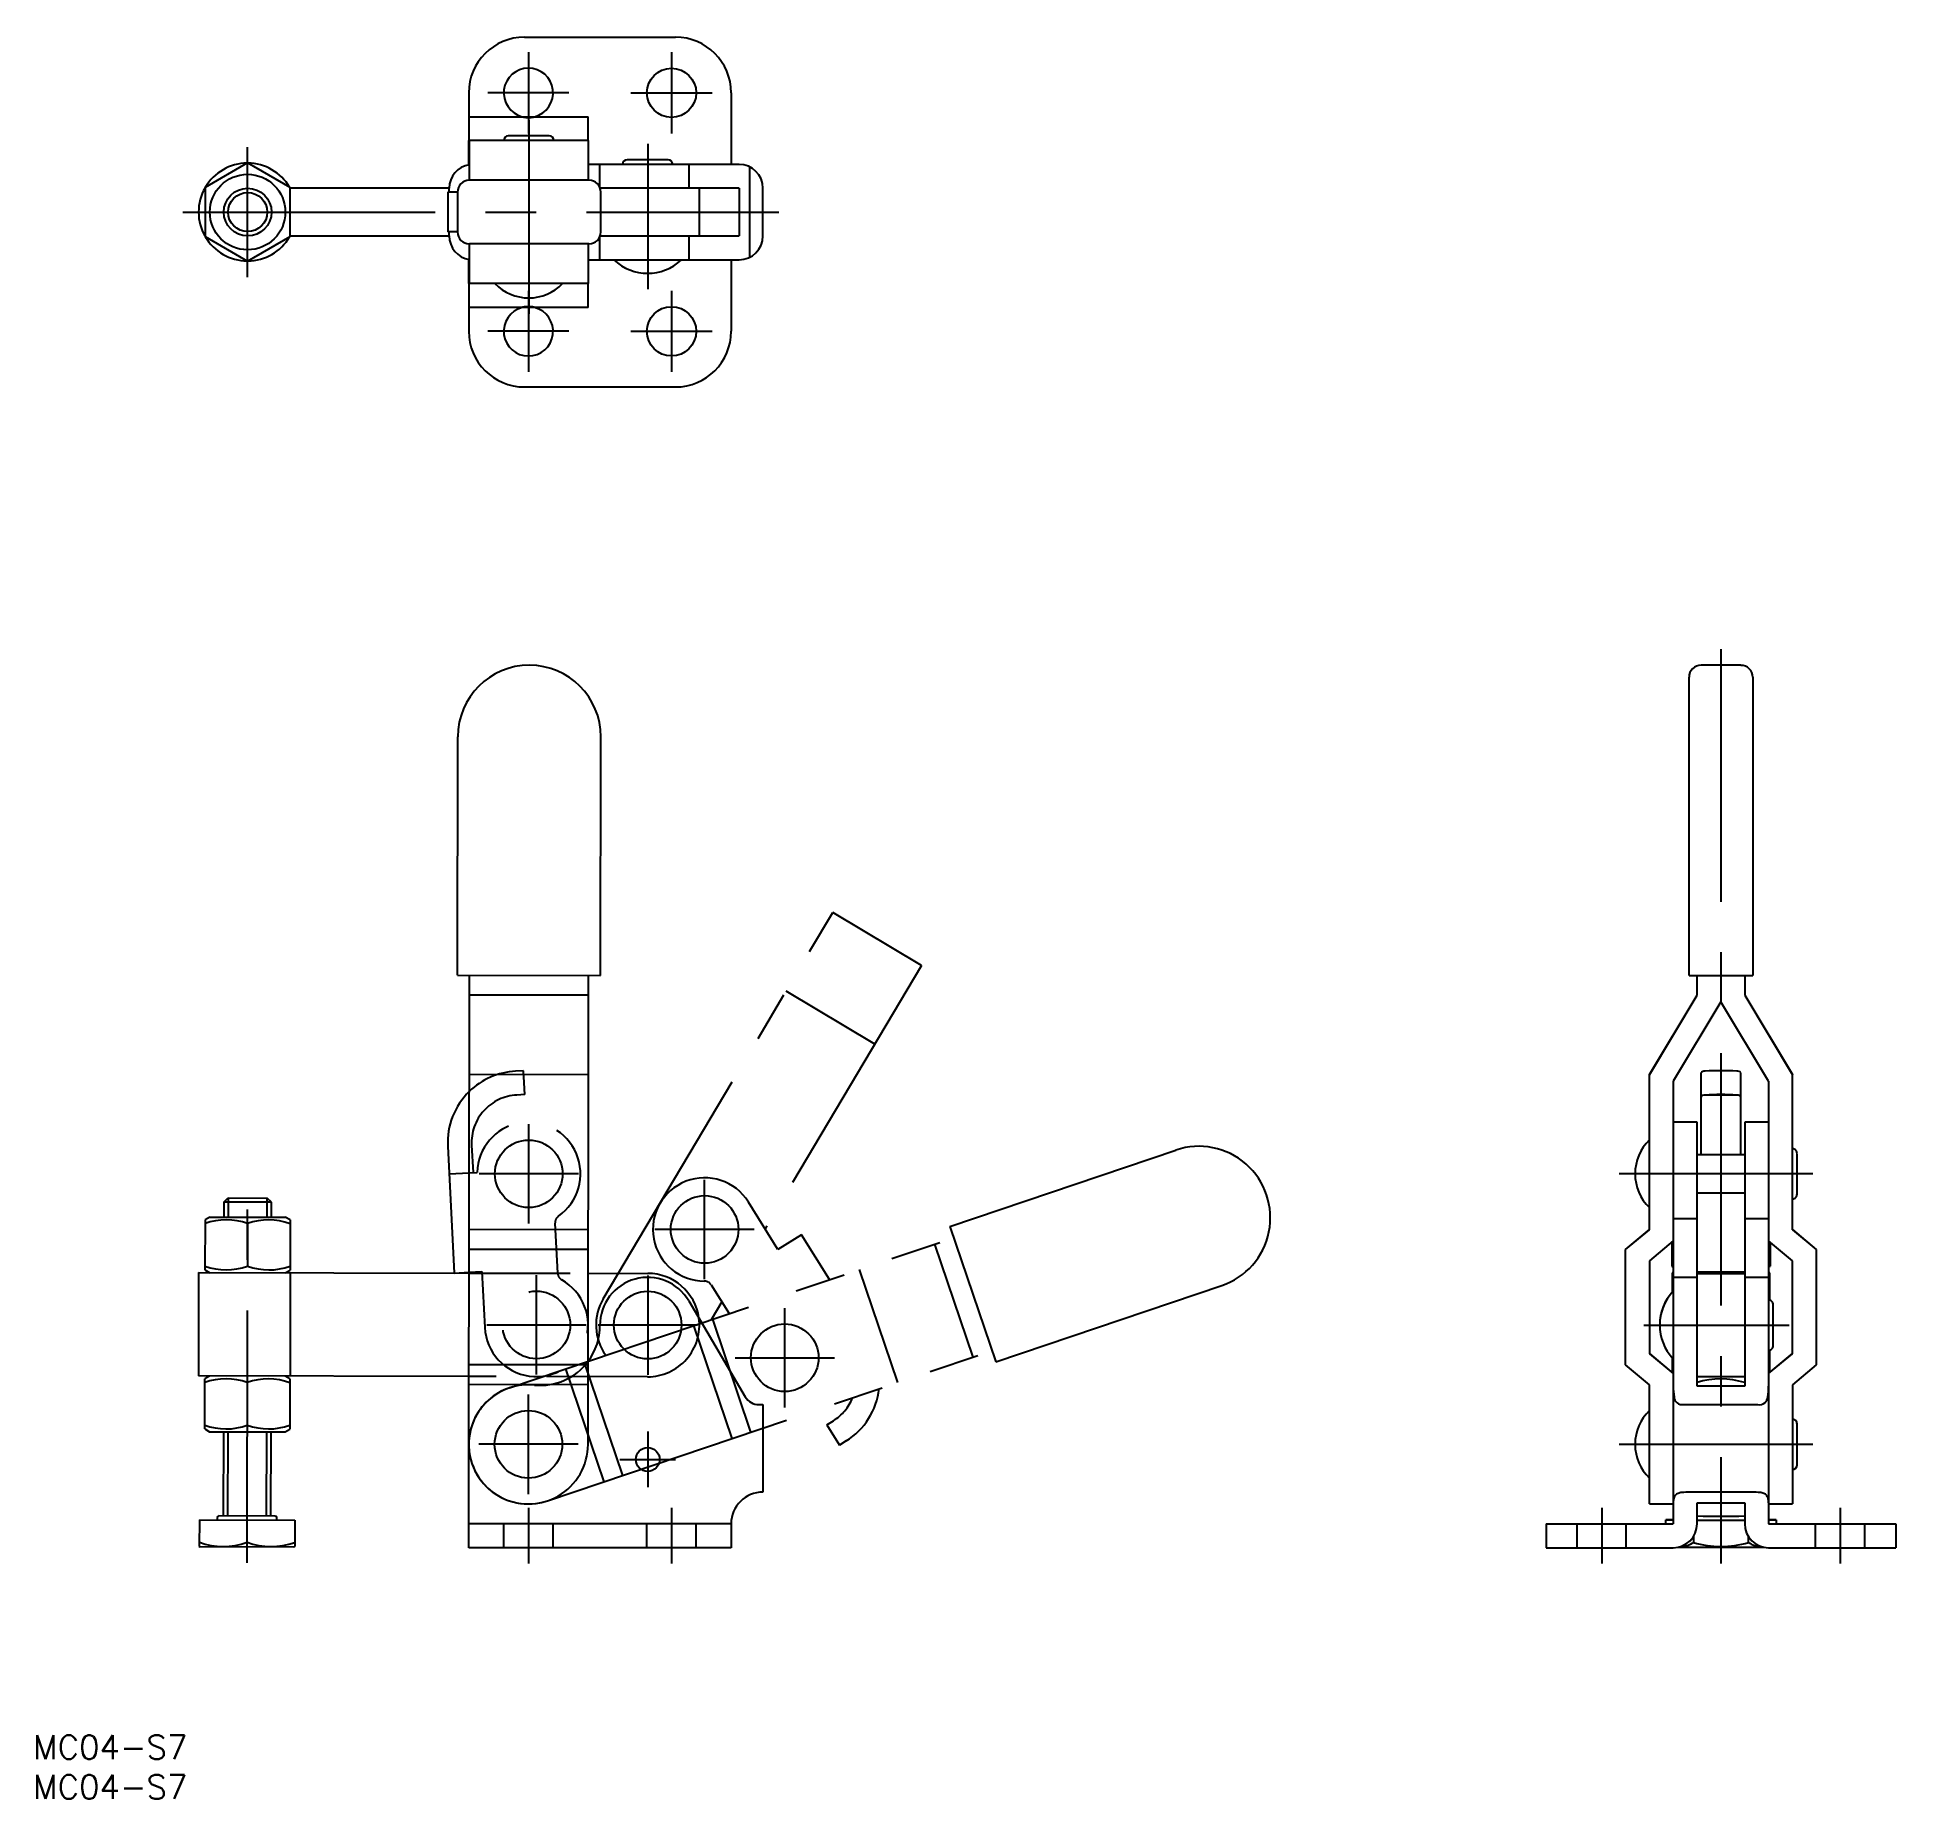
# Model space of a CAD drawing. Extents: x -62 to 172, y -45 to 177.
import ezdxf

# ---------------------------------------------------------------- set-up
doc = ezdxf.new("R2010")
doc.units = 0
for name, pattern in [('CENTER', [50.8, 31.75, -6.35, 6.35, -6.35]), ('DASHED', [19.05, 12.7, -6.35]), ('PHANTOM', [63.5, 31.75, -6.35, 6.35, -6.35, 6.35, -6.35])]:
    doc.linetypes.add(name, pattern=pattern)
doc.layers.get('0').update_dxf_attribs({"linetype": 'CONTINUOUS'})
doc.layers.add('CENTER', color=1, linetype='CENTER')
doc.styles.get("Standard").update_dxf_attribs({"font": 'txt.shx', "height": 3, "bigfont": 'bigfont.shx'})

msp = doc.modelspace()

# ---------------------------------------------------------------- linework, layer by layer
at = {"color": 7, "linetype": 'CONTINUOUS'}
for p, q in [((-0.5, 177), (18.5, 177)), ((-7.5, 170.01), (-7.5, 160.95)), ((25.5, 170), (25.5, 161)), ((-7.49, 167), (7.53, 167)), ((-7.49, 167), (-7.49, 164)), ((-7.47, 164), (-7.47, 167)), ((7.53, 164), (7.53, 167)), ((-7.49, 164), (-7.5, 164)), ((-7.49, 161), (-7.49, 164)), ((-7.49, 164), (-7.47, 164)), ((7.56, 164), (-7.47, 164)), ((-7.47, 164), (-7.47, 161)), ((-7.43, 159), (-7.44, 164)), ((2.62, 164.58), (-2.53, 164.58)), ((7.57, 159), (7.56, 164)), ((17.57, 161.57), (12.42, 161.57)), ((-35.33, 161.18), (-40.68, 158.09)), ((-29.98, 158.09), (-35.33, 161.18)), ((-7.49, 161), (-7.44, 161)), ((-7.44, 161), (-7.44, 159)), ((7.61, 159), (-7.43, 159)), ((26.5, 161), (7.56, 161)), ((9, 158.06), (9, 161)), ((20.17, 161), (20.17, 158)), ((27.85, 149.32), (27.85, 160.68)), ((-40.68, 158.09), (-40.68, 151.91)), ((-29.98, 151.91), (-29.98, 158.09)), ((-9.97, 158), (-29.97, 158)), ((-10.16, 157.5), (-10.16, 152.5)), ((-8.93, 157.5), (-10.16, 157.5)), ((-9.97, 157.5), (-9.97, 158)), ((-8.93, 157.5), (-8.93, 152.5)), ((26.5, 158), (9.02, 158)), ((9.11, 152.5), (9.11, 157.5)), ((21.5, 152), (21.5, 158)), ((26.5, 158), (26.5, 152)), ((29.5, 152), (29.5, 158)), ((-29.97, 152), (-9.97, 152)), ((-8.93, 152.5), (-10.16, 152.5)), ((-9.97, 152), (-9.97, 152.5)), ((9.02, 152), (26.5, 152)), ((20.17, 152), (20.17, 149)), ((-40.68, 151.91), (-35.33, 148.82)), ((-35.33, 148.82), (-29.98, 151.91)), ((-7.44, 146), (-7.43, 151)), ((-7.44, 151), (-7.44, 149)), ((7.61, 151), (-7.43, 151)), ((7.56, 146), (7.57, 151)), ((9, 149), (9, 151.94)), ((-7.5, 149.05), (-7.5, 139.99)), ((-7.49, 146), (-7.49, 149)), ((-7.44, 149), (-7.49, 149)), ((-7.47, 149), (-7.47, 146)), ((7.56, 149), (26.5, 149)), ((25.5, 149), (25.5, 140)), ((-7.5, 146), (-7.49, 146)), ((-7.47, 146), (-7.49, 146)), ((-7.49, 146), (-7.49, 143)), ((7.56, 146), (-7.47, 146)), ((-7.47, 143), (-7.47, 146)), ((7.53, 143), (7.53, 146)), ((7.53, 143), (-7.49, 143)), ((-0.5, 133), (18.5, 133)), ((146, 58.99), (146, 96.5)), ((152.5, 98), (147.5, 98)), ((154, 96.5), (154, 58.99)), ((-8.93, 59.01), (-8.89, 89.01)), ((9.07, 58.99), (9.11, 88.99)), ((-8.93, 59.01), (9.07, 58.99)), ((-7.5, 0.01), (-7.43, 59.01)), ((7.5, -0.01), (7.57, 58.99)), ((147, 56.49), (147, 58.99)), ((147.5, 58.99), (152.5, 58.99)), ((153, 58.99), (153, 56.49)), ((7.57, 56.49), (-7.43, 56.51)), ((141, 46.51), (147, 56.51)), ((141, 46.49), (147, 56.49)), ((153, 56.51), (159, 46.51)), ((153, 56.49), (159, 46.49)), ((150, 55.66), (144, 45.66)), ((156, 45.66), (150, 55.66)), ((7.56, 46.49), (-7.44, 46.51)), ((141, 26.99), (141, 46.51)), ((144, 45.66), (144, -10)), ((147.5, 36.43), (147.5, 46.73)), ((152.5, 36.43), (152.5, 46.73)), ((156, 45.66), (156, -10)), ((159, 26.99), (159, 46.51)), ((152, 43.94), (148, 43.94)), ((147, 40.53), (144, 40.53)), ((147, 7.3), (147, 40.53)), ((153, 40.53), (153, 7.3)), ((156, 40.53), (153, 40.53)), ((-10.14, 37.49), (-9.34, 21.54)), ((153, 36.43), (147, 36.43)), ((159.57, 31.45), (159.57, 36.6)), ((-9.97, 34.03), (-7.46, 34.15)), ((-38.32, 30.45), (-38.33, 28.59)), ((-38.32, 30.45), (-37.78, 30.99)), ((-32.32, 30.44), (-38.32, 30.45)), ((-37.78, 30.99), (-32.86, 30.98)), ((-32.32, 30.44), (-32.86, 30.98)), ((-32.33, 28.58), (-32.32, 30.44)), ((147, 31.63), (153, 31.63)), ((-40.68, 28.25), (-40.69, 21.94)), ((-40.08, 28.59), (-40.68, 28.25)), ((-40.08, 28.59), (-30.58, 28.58)), ((-29.98, 28.23), (-30.58, 28.58)), ((-29.98, 28.23), (-29.99, 21.92)), ((144, 28.42), (147, 28.42)), ((153, 28.42), (156, 28.42)), ((-35.33, 27.76), (-35.34, 22.41)), ((7.53, 26.99), (-7.47, 27.01)), ((138, 24.51), (141, 27.01)), ((138, 24.49), (141, 26.99)), ((159, 27.01), (162, 24.51)), ((159, 26.99), (162, 24.49)), ((7.53, 24.49), (-7.47, 24.51)), ((138, 9.99), (138, 24.51)), ((144, 25.59), (141, 23.09)), ((143.82, 25.44), (143.82, 22.41)), ((159, 23.09), (156, 25.59)), ((156.18, 25.44), (156.18, 22.41)), ((162, 24.51), (162, 9.99)), ((-41.49, 21.6), (-41.51, 8.6)), ((-41.49, 21.6), (-7.47, 21.54)), ((-40.69, 21.94), (-40.09, 21.59)), ((-30.59, 21.58), (-29.99, 21.92)), ((-29.97, 21.58), (-29.99, 8.58)), ((-9.34, 21.54), (-7.47, 21.64)), ((7.53, 21.51), (15.01, 21.5)), ((141, 23.09), (141, 11.4)), ((143.82, 22.41), (144, 22.31)), ((143.85, 21.59), (143.85, 19.11)), ((147, 21.69), (153, 21.69)), ((153, 21.54), (147, 21.54)), ((147, 21.5), (153, 21.5)), ((156, 22.31), (156.18, 22.41)), ((156.15, 18.15), (156.15, 21.59)), ((159, 11.4), (159, 23.09)), ((147, 21), (144, 21)), ((156, 21), (153, 21)), ((20.17, 18.05), (27.27, 5.98)), ((156.57, 12.42), (156.57, 17.57)), ((156.15, 9.04), (156.15, 11.87)), ((7.51, 9.99), (-7.49, 10.01)), ((141, 7.49), (138, 9.99)), ((141, 11.41), (144, 8.91)), ((141, 11.4), (144, 8.9)), ((143.85, 10.91), (143.85, 9.04)), ((156, 8.91), (159, 11.41)), ((156, 8.9), (159, 11.4)), ((162, 9.99), (159, 7.49)), ((-7.49, 8.54), (-41.51, 8.6)), ((-40.72, 1.94), (-40.71, 8.25)), ((-40.11, 8.59), (-40.71, 8.25)), ((-35.36, 7.76), (-35.37, 2.41)), ((-30.01, 8.23), (-30.61, 8.58)), ((-30.01, 8.23), (-30.02, 1.92)), ((7.51, 7.49), (-7.49, 7.51)), ((141, -7.5), (141, 7.49)), ((153, 8.5), (147, 8.5)), ((153, 7.3), (147, 7.3)), ((159, 7.49), (159, -7.5)), ((29, 5), (29.5, 5)), ((29.5, 5), (29.5, -6)), ((145.34, 5), (154.66, 5)), ((159.57, -2.58), (159.57, 2.57)), ((-40.72, 1.94), (-40.12, 1.59)), ((-40.12, 1.59), (-30.62, 1.58)), ((-38.37, 1.59), (-38.39, -9.01)), ((-32.39, -9.02), (-32.37, 1.58)), ((-30.62, 1.58), (-30.02, 1.92)), ((-7.5, -13), (-7.5, 0)), ((153, -6), (147, -6)), ((-39.14, -9.21), (-39.14, -9.51)), ((-31.84, -9.02), (-38.94, -9.01)), ((-31.64, -9.52), (-31.64, -9.22)), ((141, -7.5), (144, -7.5)), ((147, -7.35), (153, -7.35)), ((147, -10), (147, -7.35)), ((153, -7.35), (153, -10)), ((156, -7.5), (159, -7.5)), ((-41.39, -9.5), (-41.4, -12.85)), ((-41.39, -9.5), (-29.39, -9.52)), ((-35.4, -12.32), (-35.39, -9.51)), ((-29.39, -9.52), (-29.4, -12.87)), ((25.5, -10), (-7.5, -10)), ((25.5, -10), (25.5, -13)), ((128, -10), (128, -13)), ((128, -10), (144, -10)), ((143.07, -10), (143.07, -9.51)), ((143.07, -9.51), (144, -9.52)), ((144, -9.51), (143.07, -9.51)), ((146.54, -11.6), (146.54, -12.33)), ((147, -9.52), (153, -9.52)), ((153.46, -12.33), (153.46, -11.6)), ((156.93, -9.51), (156, -9.51)), ((156, -9.52), (156.93, -9.51)), ((156, -10), (172, -10)), ((156.93, -9.51), (156.93, -10)), ((172, -10), (172, -13)), ((-41.4, -12.85), (-41.3, -12.9)), ((-29.5, -12.92), (-41.3, -12.9)), ((-29.5, -12.92), (-29.4, -12.87)), ((25.5, -13), (-7.5, -13)), ((128, -13), (144, -13)), ((144.68, -12.92), (155.32, -12.92)), ((156, -13), (172, -13))]:
    msp.add_line(p, q, dxfattribs=at)
at = {"color": 3, "linetype": 'PHANTOM'}
for p, q in [((9.41, 18.32), (38.29, 66.89)), ((49.46, 60.24), (38.29, 66.89)), ((49.46, 60.24), (29.77, 27.12)), ((43.58, 50.34), (32.4, 56.99)), ((53.01, 27.42), (81.43, 37.02)), ((22.16, 20.78), (22.16, 33.28)), ((31.39, 24.52), (27.67, 30.48)), ((-2.4, 7.11), (53.49, 25.99)), ((28.41, 27.03), (15.91, 27.03)), ((34.36, 26.37), (31.39, 24.52)), ((37.89, 20.72), (34.36, 26.37)), ((53.01, 27.42), (58.78, 10.36)), ((55.93, 10.98), (51.13, 25.19)), ((46.45, 7.78), (41.65, 21.99)), ((22.97, 20.06), (25.23, 16.44)), ((58.78, 10.36), (87.2, 19.97)), ((24.31, 17.93), (22.97, 15.68)), ((32.24, 4.64), (32.24, 17.14)), ((25.61, 0.74), (20.81, 14.95)), ((27.98, 1.54), (23.18, 15.75)), ((2.4, -7.11), (58.3, 11.78)), ((9.51, -4.7), (4.7, 9.51)), ((11.87, -3.9), (7.07, 10.31)), ((25.99, 10.89), (38.49, 10.89)), ((37.52, 2.44), (38.37, 2.97)), ((37.52, 2.44), (39.11, -0.1)), ((39.96, 0.43), (39.11, -0.1))]:
    msp.add_line(p, q, dxfattribs=at)
at = {"color": 3, "linetype": 'DASHED'}
for p, q in [((-0.61, 46.98), (-1.61, 46.93)), ((-0.46, 43.99), (-0.61, 46.98)), ((-0.46, 43.99), (-1.46, 43.94)), ((-7.15, 37.64), (-6.97, 34.18)), ((-7.46, 34.15), (-6.46, 34.2)), ((3.68, 21.51), (3.36, 27.84)), ((-7.47, 21.64), (-5.85, 21.72)), ((-7.47, 21.54), (7.53, 21.51)), ((-5.85, 21.72), (-5.49, 14.7)), ((14.99, 8.5), (-7.49, 8.54)), ((-3.1, -13), (-3.1, -10)), ((3.1, -13), (3.1, -10)), ((14.9, -13), (14.9, -10)), ((21.1, -13), (21.1, -10)), ((131.9, -13), (131.9, -10)), ((138.1, -13), (138.1, -10)), ((161.9, -13), (161.9, -10)), ((168.1, -13), (168.1, -10))]:
    msp.add_line(p, q, dxfattribs=at)
at = {"color": 3, "linetype": 'CONTINUOUS'}
for p, q in [((-37.78, 30.99), (-37.79, 28.59)), ((-32.87, 28.58), (-32.86, 30.98)), ((-37.83, 1.59), (-37.85, -9.01)), ((-32.93, -9.02), (-32.91, 1.58))]:
    msp.add_line(p, q, dxfattribs=at)
at = {"color": 7, "linetype": 'CONTINUOUS'}
for centre, radius in [((18, 170), 3.1), ((-35.33, 155), 4.75), ((-35.32, 155), 3), ((18, 140), 3.1), ((0.04, 34.03), 4.25), ((15, 15), 4.25), ((0, 0), 4.25), ((15, -1.9), 1.5)]:
    msp.add_circle(centre, radius, dxfattribs=at)
at = {"color": 3, "linetype": 'CONTINUOUS'}
msp.add_circle((-35.32, 155), 2.46, dxfattribs=at)
at = {"color": 3, "linetype": 'PHANTOM'}
for centre in [(22.16, 27.03), (32.24, 10.89)]:
    msp.add_circle(centre, 4.25, dxfattribs=at)
at = {"color": 3, "linetype": 'DASHED'}
msp.add_circle((1, 15.02), 4.25, dxfattribs=at)
at = {"color": 7, "linetype": 'CONTINUOUS'}
for centre, radius, start, end in [((-0.5, 170), 7, 90, 180), ((18.5, 170), 7, 360, 90), ((0, 170), 3.1, 284.5926, 255.4074), ((-2.53, 164), 0.575, 90, 180), ((2.62, 164), 0.575, 0, 90), ((12.42, 161), 0.575, 90, 180), ((17.57, 161), 0.575, 0, 90), ((-35.34, 155), 6.15, 90.3412, 149.6588), ((-35.34, 155), 6.15, 30.5573, 89.4427), ((-6.97, 158), 3, 99.0483, 180.0323), ((-7.43, 157.5), 1.5, 90, 180), ((7.61, 157.5), 1.5, 360, 90), ((26.5, 158), 3, 0, 90), ((-35.34, 155), 6.15, 150.2337, 209.7663), ((-35.34, 155), 6.15, 29.1964, 29.3341), ((-35.34, 155), 6.15, 330.6659, 330.8036), ((-6.97, 152), 3, 179.9677, 260.9517), ((-7.43, 152.5), 1.5, 180, 270), ((7.61, 152.5), 1.5, 270, 0), ((26.5, 152), 3, 270, 360), ((-35.34, 155), 6.15, 210.3412, 269.6588), ((-35.34, 155), 6.15, 270.5573, 329.4427), ((15, 153.46), 6.16, 226.3972, 313.6028), ((0.04, 150.12), 5.92, 224.0918, 315.9082), ((0, 140), 3.1, 104.5926, 75.4074), ((-0.5, 140), 7, 180, 270), ((18.5, 140), 7, 270, 0), ((0.11, 89), 9, 359.9288, 179.9288), ((147.46, 96.53), 1.46, 88.5105, 181.0071), ((152.55, 96.53), 1.45, 358.8745, 91.7448), ((147.13, 360.92), 301.93, 269.7865, 270.0712), ((152.87, 360.92), 301.93, 269.9288, 270.2135), ((147.84, 46.6), 0.359, 147.8343, 159.2538), ((147.68, 46.7), 0.177, 123.2109, 146.346), ((147.78, 46.5), 0.398, 99.5677, 120.2025), ((148.27, 43.87), 3.08, 95.095, 100.4243), ((150, 9.41), 37.58, 86.9492, 93.0508), ((151.73, 43.87), 3.08, 79.5757, 84.905), ((152.22, 46.5), 0.398, 59.7975, 80.4323), ((152.32, 46.7), 0.177, 33.654, 56.7891), ((152.16, 46.6), 0.359, 20.7462, 32.1657), ((-1.16, 37.94), 9, 134.3256, 182.8848), ((148.2, 43.47), 0.725, 157.808, 163.8975), ((147.75, 43.65), 0.248, 139.8191, 157.6538), ((147.76, 43.63), 0.264, 103.534, 136.9529), ((148.17, 41.97), 1.97, 95.0404, 103.9851), ((150, 6.41), 37.58, 86.9492, 93.0508), ((151.83, 41.97), 1.97, 76.0149, 84.9596), ((152.24, 43.63), 0.264, 43.0471, 76.466), ((152.25, 43.65), 0.248, 22.3462, 40.1809), ((151.8, 43.47), 0.725, 16.1025, 22.192), ((145.12, 34.03), 5.92, 134.0918, 225.9082), ((159.02, 36.62), 0.556, 358.9015, 91.9613), ((159.02, 31.44), 0.556, 268.0387, 1.0985), ((-38.02, 20.38), 7.86, 70.0033, 109.7995), ((-32.67, 20.37), 7.86, 70.0033, 109.7995), ((-38, 29.81), 7.86, 250.0033, 289.7995), ((-32.65, 29.8), 7.86, 250.0033, 289.7995), ((15, 15), 6.5, 7.8801, 89.9014), ((144.02, 27.69), 6.1, 268.4086, 269.8169), ((144.07, 12.1), 9.48, 90.4341, 91.3404), ((155.98, 27.69), 6.1, 270.1831, 271.5914), ((155.93, 12.1), 9.48, 88.6596, 89.5659), ((15, 15), 6, 30.5, 180.3192), ((148.46, 15.02), 6.16, 136.3972, 180), ((148.46, 15), 6.16, 136.3972, 223.6028), ((156.02, 17.59), 0.556, 358.9015, 91.9613), ((1.5, 14.92), 7.5, 323.2929, 0.3192), ((156.02, 12.41), 0.556, 268.0387, 1.0985), ((-38.05, 0.38), 7.86, 69.9971, 109.8057), ((-32.7, 0.37), 7.86, 70.0033, 109.7995), ((152.48, 7.29), 8.48, 179.9616, 188.8763), ((150, -1.98), 10.2, 72.8906, 107.0956), ((147.52, 7.29), 8.48, 351.1237, 0.0384), ((29, 7), 2, 210.5, 270), ((145.14, 6.03), 1.04, 182.2719, 280.6188), ((154.85, 6.03), 1.05, 259.5113, 357.598), ((-38.03, 9.8), 7.86, 249.9971, 289.8057), ((-32.68, 9.8), 7.86, 250.0033, 289.7995), ((145.12, 0), 5.92, 134.0918, 225.9082), ((159.02, 2.59), 0.556, 358.9015, 91.9613), ((0, 0), 7.5, 179.9288, 359.9288), ((159, -2.58), 0.575, 270, 0), ((29.5, -10), 4, 90, 180), ((146.34, -7.32), 2.34, 169.142, 180.8437), ((145.02, -7.06), 0.998, 142.1175, 169.6028), ((144.94, -7.05), 0.928, 110.1316, 139.6983), ((145.35, -8.12), 2.08, 97.3216, 110.4985), ((146.03, -13.82), 7.81, 89.8847, 96.9047), ((146.79, -90.56), 84.56, 89.8598, 90.5085), ((153.21, -90.56), 84.56, 89.4915, 90.1402), ((153.97, -13.82), 7.81, 83.0953, 90.1153), ((154.65, -8.12), 2.08, 69.5015, 82.6784), ((155.06, -7.05), 0.928, 40.3017, 69.8684), ((154.98, -7.06), 0.998, 10.3972, 37.8825), ((153.66, -7.32), 2.34, 359.1563, 10.858), ((-38.94, -9.21), 0.2, 89.9014, 179.9014), ((-31.84, -9.22), 0.2, 359.9014, 89.9014), ((150, 862.7), 871.72, 269.80282, 270.19718), ((144, -10), 3, 270, 0), ((147.67, 152.53), 162.05, 269.7629, 270.1607), ((150, 2071.44), 2080.96, 269.94838, 270.05162), ((152.33, 152.53), 162.05, 269.8393, 270.2371), ((156, -10), 3, 180, 270), ((-38.38, -4.03), 8.81, 250.0033, 289.7995), ((-32.38, -4.04), 8.81, 250.0033, 289.7995), ((144.96, -10.19), 2.66, 269.5969, 306.4283), ((150, -1.21), 11.65, 252.703, 287.297), ((155.04, -10.19), 2.66, 233.5717, 270.4031)]:
    msp.add_arc(centre, radius, start, end, dxfattribs=at)
at = {"color": 3, "linetype": 'DASHED'}
for centre, radius, start, end in [((0, 170), 3.1, 255.4074, 284.5926), ((0, 140), 3.1, 75.4074, 104.5926), ((-1.16, 37.94), 9, 92.8841, 134.3256), ((-1.16, 37.94), 6, 92.8841, 182.8848), ((0.04, 34.03), 6.5, 305.1156, 178.4731), ((4.36, 27.9), 1, 125.1158, 182.8848), ((4.68, 21.56), 1, 182.8848, 240.6539), ((1, 15.02), 6.5, 182.8848, 60.6539), ((15, 15), 6.5, 269.9014, 7.8801), ((1.5, 14.92), 7.5, 264.26, 323.2929), ((0, 0), 7.5, 84.26, 180)]:
    msp.add_arc(centre, radius, start, end, dxfattribs=at)
at = {"color": 3, "linetype": 'PHANTOM'}
for centre, radius, start, end in [((84.32, 28.49), 9, 288.6722, 108.6722), ((22.16, 27.03), 6.5, 31.998, 269.7671), ((22.12, 19.53), 1, 31.998, 89.7671), ((15, 15), 6.5, 149.2645, 215.7439), ((0, 0), 7.5, 108.6722, 288.6722), ((35.19, 8.06), 6, 301.9972, 338.5392), ((35.19, 8.06), 9, 301.9972, 353.2231)]:
    msp.add_arc(centre, radius, start, end, dxfattribs=at)
at = {"layer": 'CENTER', "color": 1, "linetype": 'CENTER'}
for p, q in [((0, 175.1), (0, 164.9)), ((18, 175.1), (18, 164.9)), ((5.1, 170), (-5.1, 170)), ((12.9, 170), (23.1, 170)), ((0.04, 166.58), (0.04, 142.2)), ((-35.32, 146.83), (-35.32, 163.17)), ((15, 163.58), (15, 145.3)), ((-43.49, 155), (31.5, 155)), ((0, 145.1), (0, 134.9)), ((18, 145.1), (18, 134.9)), ((5.1, 140), (-5.1, 140)), ((12.9, 140), (23.1, 140)), ((150, 100), (150, -15)), ((0.04, 27.78), (0.04, 40.28)), ((-35.4, -14.91), (-35.32, 32.99)), ((6.29, 34.03), (-6.21, 34.03)), ((161.57, 34.03), (137.2, 34.03)), ((1, 8.77), (1, 21.27)), ((15, 21.25), (15, 8.75)), ((-5.25, 15.02), (7.25, 15.02)), ((21.25, 15), (8.75, 15)), ((140.3, 15), (158.57, 15)), ((0, -6.25), (0, 6.25)), ((6.25, 0), (-6.25, 0)), ((15, 1.6), (15, -5.4)), ((137.2, 0), (161.57, 0)), ((11.5, -1.9), (18.5, -1.9)), ((0, -8), (0, -15)), ((18, -8), (18, -15)), ((135, -8), (135, -15)), ((165, -8), (165, -15))]:
    msp.add_line(p, q, dxfattribs=at)

# ---------------------------------------------------------------- texts
at = {"color": 7, "linetype": 'CONTINUOUS'}
for p in [(-62.31, -39.59), (-62.31, -44.59)]:
    msp.add_text('MC04-S7', height=3, dxfattribs=at).set_placement(p)

doc.saveas('drawing.dxf')
